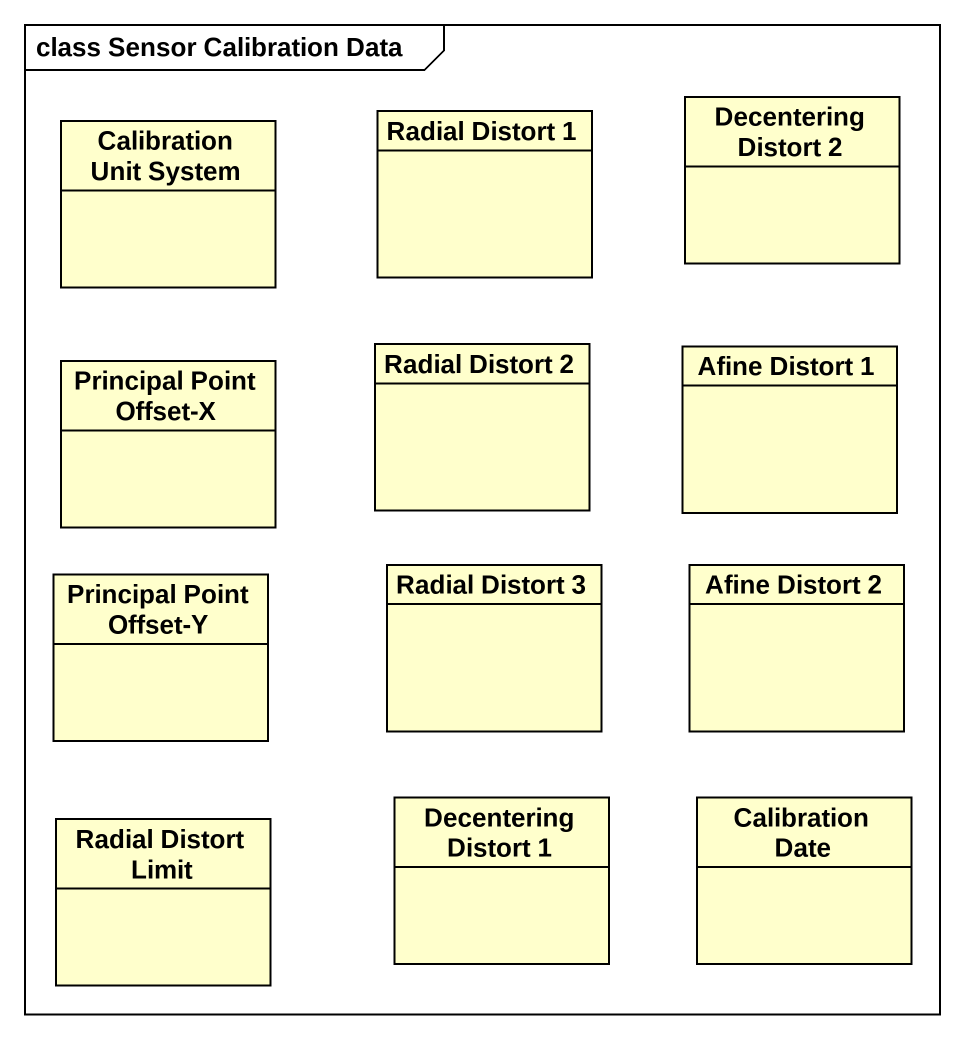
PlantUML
@startuml
mainframe class Sensor Calibration Data
hide circle
hide empty members
class "Calibration Unit System" as Calibration_Unit_System
class "Radial Distort 1" as Radial_Distort_1
class "Decentering Distort 2" as Decentering_Distort_2
class "Radial Distort 2" as Radial_Distort_2
class "Afine Distort 1" as Afine_Distort_1
class "Principal Point Offset-X" as Principal_Point_Offset_X
class "Principal Point Offset-Y" as Principal_Point_Offset_Y
class "Radial Distort 3" as Radial_Distort_3
class "Afine Distort 2" as Afine_Distort_2
class "Radial Distort Limit" as Radial_Distort_Limit
class "Decentering Distort 1" as Decentering_Distort_1
class "Calibration Date" as Calibration_Date
@enduml
